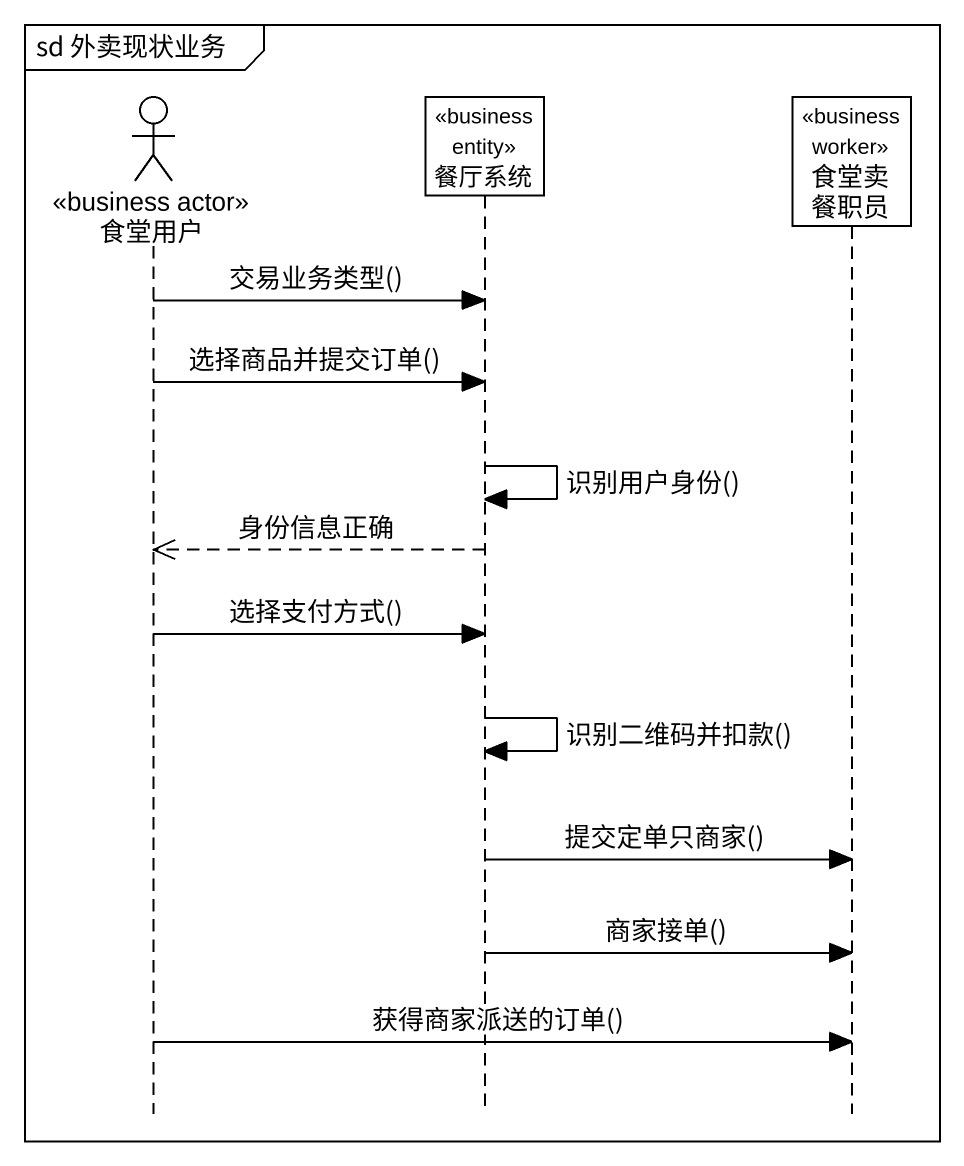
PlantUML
@startuml
mainframe sd 外卖现状业务
hide footbox
actor 食堂用户 <<business actor>>
participant 餐厅系统 <<business entity>>
participant 食堂卖餐职员 <<business worker>>

食堂用户 -> 餐厅系统 : 交易业务类型()
食堂用户 -> 餐厅系统 : 选择商品并提交订单()
餐厅系统 -> 餐厅系统 : 识别用户身份()
餐厅系统 -->> 食堂用户 : 身份信息正确
食堂用户 -> 餐厅系统 : 选择支付方式()
餐厅系统 -> 餐厅系统 : 识别二维码并扣款()
餐厅系统 -> 食堂卖餐职员 : 提交定单只商家()
餐厅系统 -> 食堂卖餐职员 : 商家接单()
食堂用户 -> 食堂卖餐职员 : 获得商家派送的订单()
@enduml
